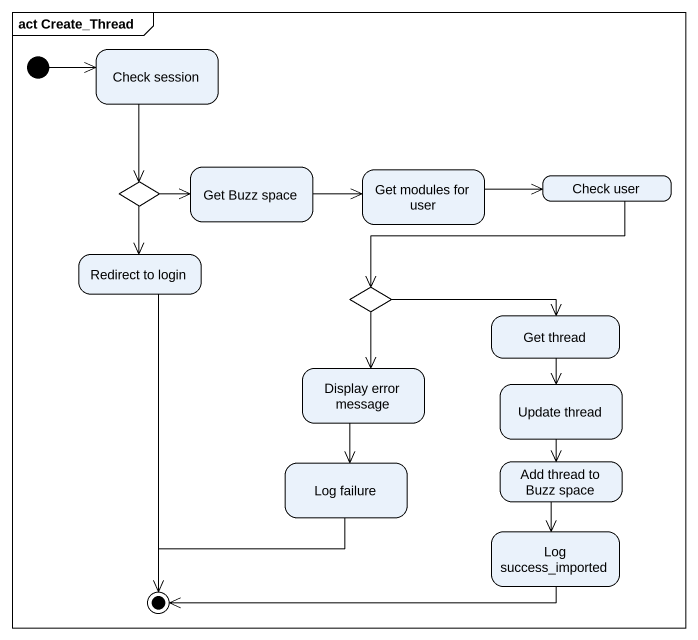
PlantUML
@startuml
mainframe act Create_Thread
hide empty description
state "Check session" as Check_session
state choice1 <<choice>>
state "Get Buzz space" as Get_Buzz_space
state "Get modules for user" as Get_modules_for_user
state "Check user" as Check_user
state "Redirect to login" as Redirect_to_login
state choice2 <<choice>>
state "Get thread" as Get_thread
state "Display error message" as Display_error_message
state "Update thread" as Update_thread
state "Log failure" as Log_failure
state "Add thread to Buzz space" as Add_thread_to_Buzz_space
state "Log success_imported" as Log_success_imported
[*] -right-> Check_session
Check_session --> choice1
choice1 -right-> Get_Buzz_space
choice1 --> Redirect_to_login
Get_Buzz_space -right-> Get_modules_for_user
Get_modules_for_user -right-> Check_user
Check_user -left-> choice2
choice2 -right-> Get_thread
choice2 --> Display_error_message
Get_thread --> Update_thread
Display_error_message --> Log_failure
Update_thread --> Add_thread_to_Buzz_space
Add_thread_to_Buzz_space --> Log_success_imported
Redirect_to_login --> [*]
Log_failure -left-> [*]
Log_success_imported -left-> [*]
@enduml
